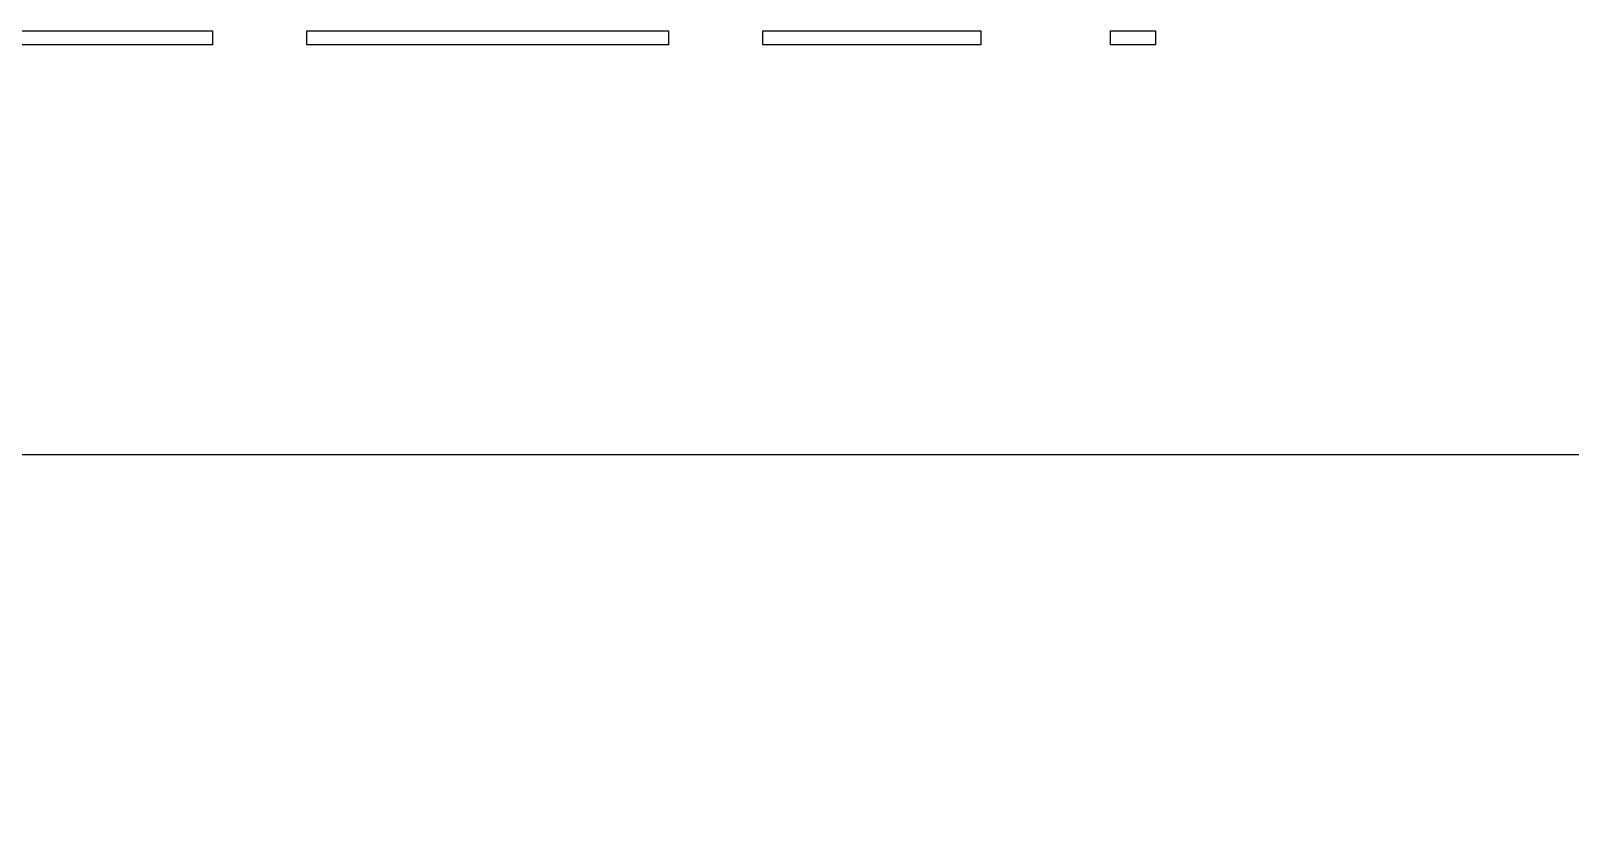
# Model space of a CAD drawing. Extents: x 72637 to 526294, y -245768 to 30884.
# Drawn here: x 215628 to 246008, y -93920 to -78346 of the extents above; entities that cross this region are included whole.
import ezdxf

# ---------------------------------------------------------------- set-up
doc = ezdxf.new("R2010")
doc.units = 0
doc.header["$LTSCALE"] = 10
doc.header["$MEASUREMENT"] = 0
doc.layers.add('04-不打印_辅助线', color=165, linetype='Continuous', plot=False)
doc.layers.add('DIM_MODI', color=6, linetype='Continuous', plot=False)

msp = doc.modelspace()

# ---------------------------------------------------------------- linework, layer by layer
at = {"layer": '04-不打印_辅助线'}
msp.add_lwpolyline([(118747.5, -86708.1), (276006.9, -86708.1), (276006.9, -110581.4), (118747.5, -110581.4)], close=True, dxfattribs=at)
at = {"layer": 'DIM_MODI', "color": 2}
for points in [[(212072.6, -78346.5), (219212.6, -78346.5), (219212.6, -78621.5), (212072.6, -78621.5)], [(221072.6, -78346.5), (228212.6, -78346.5), (228212.6, -78621.5), (221072.6, -78621.5)], [(230072.6, -78346.5), (234378.1, -78346.5), (234378.1, -78621.5), (230072.6, -78621.5)], [(236938.1, -78346.5), (237822.6, -78346.5), (237822.6, -78621.5), (236938.1, -78621.5)]]:
    msp.add_lwpolyline(points, close=True, dxfattribs=at)

doc.saveas('drawing.dxf')
